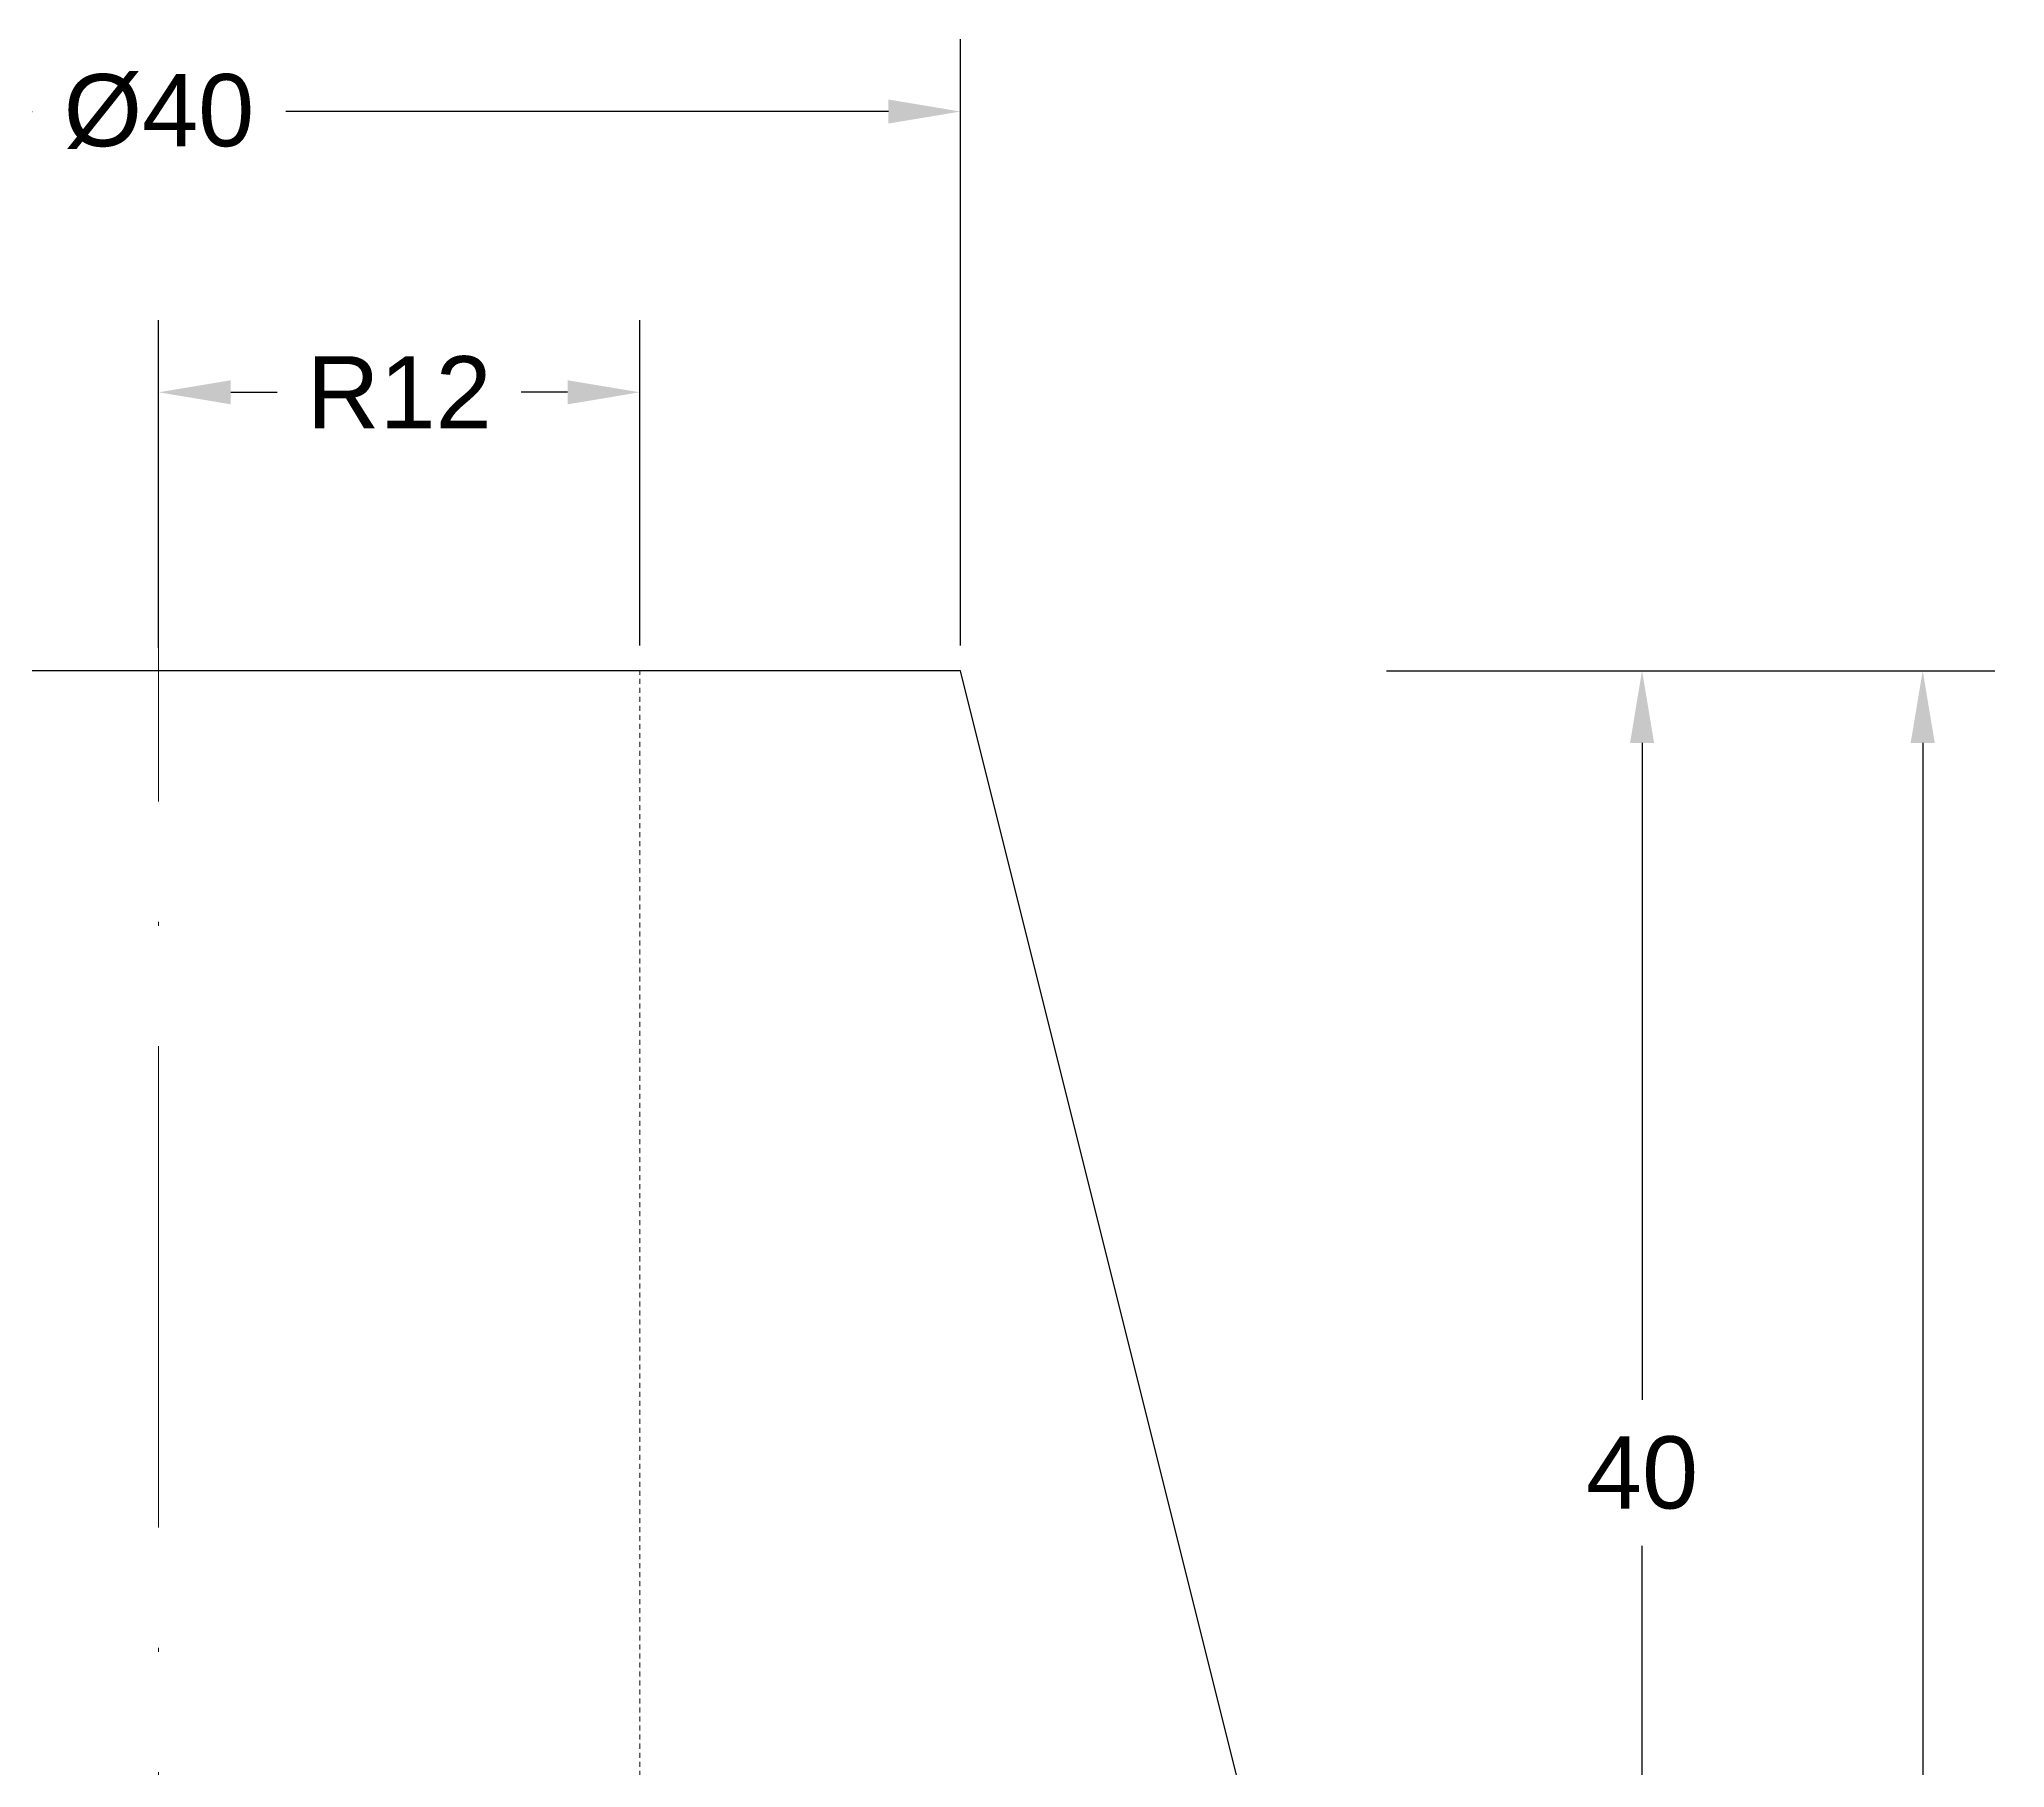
# Model space of a CAD drawing. Header units: inches. Extents: x -12 to 299, y -12 to 425.
# Drawn here: x 137.06 to 186.08, y 227.09 to 270.18 of the extents above; entities that cross this region are included whole.
import ezdxf

# ---------------------------------------------------------------- set-up
doc = ezdxf.new("R2010")
doc.units = ezdxf.units.IN
doc.header["$MEASUREMENT"] = 0
doc.linetypes.add('ACAD_ISO10W100', pattern=[18, 12, -3, 0, -3])
doc.linetypes.add('HIDDEN2', pattern=[0.1875, 0.125, -0.0625])
for name, color, linetype, lineweight in [('axe', 181, 'ACAD_ISO10W100', 0), ('dimensiuni', 220, 'Continuous', 0), ('PDF_hidden', 7, 'HIDDEN2', 0), ('vizibil', 7, 'Continuous', 30)]:
    doc.layers.add(name, color=color, linetype=linetype, lineweight=lineweight)
doc.styles.get("Standard").update_dxf_attribs({"font": 'arial.ttf'})
doc.dimstyles.new('Annotative', dxfattribs={"dimscale": 0, "dimtxt": 0.18, "dimasz": 0.18, "dimexe": 0.18, "dimexo": 0.0625, "dimgap": 0.09, "dimtad": 0, "dimtih": 1, "dimtoh": 1, "dimdec": 0, "dimzin": 0, "dimdsep": 46, "dimtxsty": 'Standard', "dimcen": 0.09, "dimadec": 0, "dimazin": 0, "dimtfac": 1, "dimtdec": 0, "dimtofl": 0, "dimtmove": 0, "dimatfit": 3, "dimfxl": 1, "dimtolj": 1, "dimtzin": 0, "dimarcsym": 0})

# ---------------------------------------------------------------- blocks, each defined once
blk = doc.blocks.new('*D8')
at = {"layer": 'Defpoints', "color": 0, "transparency": 16777216}
for p in [(170.04, 254.438), (184.04, 254.438), (170.04, 134.438)]:
    blk.add_point(p, dxfattribs=at)
at = {"layer": 'dimensiuni', "color": 0, "lineweight": -2, "transparency": 16777216}
for p, q in [((170.665, 254.438), (185.84, 254.438)), ((184.04, 252.638), (184.04, 196.228)), ((184.04, 136.238), (184.04, 192.59)), ((170.665, 134.438), (185.84, 134.438))]:
    blk.add_line(p, q, dxfattribs=at)
at = {"layer": 'dimensiuni', "color": 0, "transparency": 16777216}
for points in [[(183.74, 252.638), (184.34, 252.638), (184.04, 254.438)], [(183.74, 136.238), (184.34, 136.238), (184.04, 134.438)]]:
    blk.add_solid(points, dxfattribs=at)
at = {"layer": 'dimensiuni', "color": 0, "transparency": 16777216, "insert": (184.04, 194.409), "char_height": 1.8, "attachment_point": 5}
blk.add_mtext('\\A1;120', dxfattribs=at)
blk = doc.blocks.new('*D10')
at = {"layer": 'Defpoints', "color": 0, "transparency": 16777216}
for p in [(140.04, 261.38), (152.04, 254.438), (140.04, 254.38)]:
    blk.add_point(p, dxfattribs=at)
at = {"layer": 'dimensiuni', "color": 0, "lineweight": -2, "transparency": 16777216}
for p, q in [((140.04, 255.005), (140.04, 263.18)), ((152.04, 255.063), (152.04, 263.18)), ((141.84, 261.38), (142.999, 261.38)), ((150.24, 261.38), (149.082, 261.38))]:
    blk.add_line(p, q, dxfattribs=at)
at = {"layer": 'dimensiuni', "color": 0, "transparency": 16777216}
for points in [[(141.84, 261.68), (141.84, 261.08), (140.04, 261.38)], [(150.24, 261.68), (150.24, 261.08), (152.04, 261.38)]]:
    blk.add_solid(points, dxfattribs=at)
at = {"layer": 'dimensiuni', "color": 0, "transparency": 16777216, "insert": (146.04, 261.38), "char_height": 1.8, "attachment_point": 5}
blk.add_mtext('\\A1;R12', dxfattribs=at)
blk = doc.blocks.new('*D11')
at = {"layer": 'Defpoints', "color": 0, "transparency": 16777216}
for p in [(120.053, 268.38), (160.04, 254.438), (120.053, 254.38)]:
    blk.add_point(p, dxfattribs=at)
at = {"layer": 'dimensiuni', "color": 0, "lineweight": -2, "transparency": 16777216}
for p, q in [((120.053, 255.005), (120.053, 270.18)), ((160.04, 255.063), (160.04, 270.18)), ((121.853, 268.38), (136.881, 268.38)), ((158.24, 268.38), (143.212, 268.38))]:
    blk.add_line(p, q, dxfattribs=at)
at = {"layer": 'dimensiuni', "color": 0, "transparency": 16777216}
for points in [[(121.853, 268.68), (121.853, 268.08), (120.053, 268.38)], [(158.24, 268.68), (158.24, 268.08), (160.04, 268.38)]]:
    blk.add_solid(points, dxfattribs=at)
at = {"layer": 'dimensiuni', "color": 0, "transparency": 16777216, "insert": (140.047, 268.38), "char_height": 1.8, "attachment_point": 5}
blk.add_mtext('\\A1;%%C40', dxfattribs=at)
blk = doc.blocks.new('*D13')
at = {"layer": 'Defpoints', "color": 0, "transparency": 16777216}
for p in [(170.04, 254.438), (177.04, 254.438), (170.04, 214.438)]:
    blk.add_point(p, dxfattribs=at)
at = {"layer": 'dimensiuni', "color": 0, "lineweight": -2, "transparency": 16777216}
for p, q in [((170.665, 254.438), (178.84, 254.438)), ((177.04, 252.638), (177.04, 236.257)), ((177.04, 216.238), (177.04, 232.619)), ((170.665, 214.438), (178.84, 214.438))]:
    blk.add_line(p, q, dxfattribs=at)
at = {"layer": 'dimensiuni', "color": 0, "transparency": 16777216}
for points in [[(176.74, 252.638), (177.34, 252.638), (177.04, 254.438)], [(176.74, 216.238), (177.34, 216.238), (177.04, 214.438)]]:
    blk.add_solid(points, dxfattribs=at)
at = {"layer": 'dimensiuni', "color": 0, "transparency": 16777216, "insert": (177.04, 234.438), "char_height": 1.8, "attachment_point": 5}
blk.add_mtext('\\A1;40', dxfattribs=at)

msp = doc.modelspace()

# ---------------------------------------------------------------- linework, layer by layer
at = {"layer": 'axe'}
msp.add_lwpolyline([(140.04, 263.18), (140.04, 187.442)], dxfattribs=at)
at = {"layer": 'PDF_hidden'}
msp.add_line((152.04, 199.438), (152.04, 254.438), dxfattribs=at)
at = {"layer": 'vizibil'}
msp.add_line((160.04, 254.438), (120.04, 254.438), dxfattribs=at)
msp.add_lwpolyline([(170.04, 214.438), (160.04, 254.438)], dxfattribs=at)

# ---------------------------------------------------------------- dimensions: what is measured, and where the dimension line sits
at = {"layer": 'dimensiuni'}
for base, p1, p2, text, picture, middle in [((120.053, 268.38), (160.04, 254.438), (120.053, 254.38), '%%C<>', '*D11', (140.047, 268.38)), ((140.04, 261.38), (152.04, 254.438), (140.04, 254.38), 'R<>', '*D10', (146.04, 261.38))]:
    dim = msp.add_linear_dim(base=base, p1=p1, p2=p2, text=text, dimstyle='Annotative', dxfattribs=at)
    dim.commit()
    dim.dimension.update_dxf_attribs({"geometry": picture, "text_midpoint": middle})
dim = msp.add_linear_dim(base=(184.04, 254.438), p1=(170.04, 134.438), p2=(170.04, 254.438), angle=90, dimstyle='Annotative', dxfattribs=at)
dim.commit()
dim.dimension.update_dxf_attribs({"geometry": '*D8', "text_midpoint": (184.04, 194.409), "dimtype": 160})
dim = msp.add_linear_dim(base=(177.04, 254.438), p1=(170.04, 214.438), p2=(170.04, 254.438), angle=90, dimstyle='Annotative', dxfattribs=at)
dim.commit()
dim.dimension.update_dxf_attribs({"geometry": '*D13', "text_midpoint": (177.04, 234.438)})

doc.saveas('drawing.dxf')
